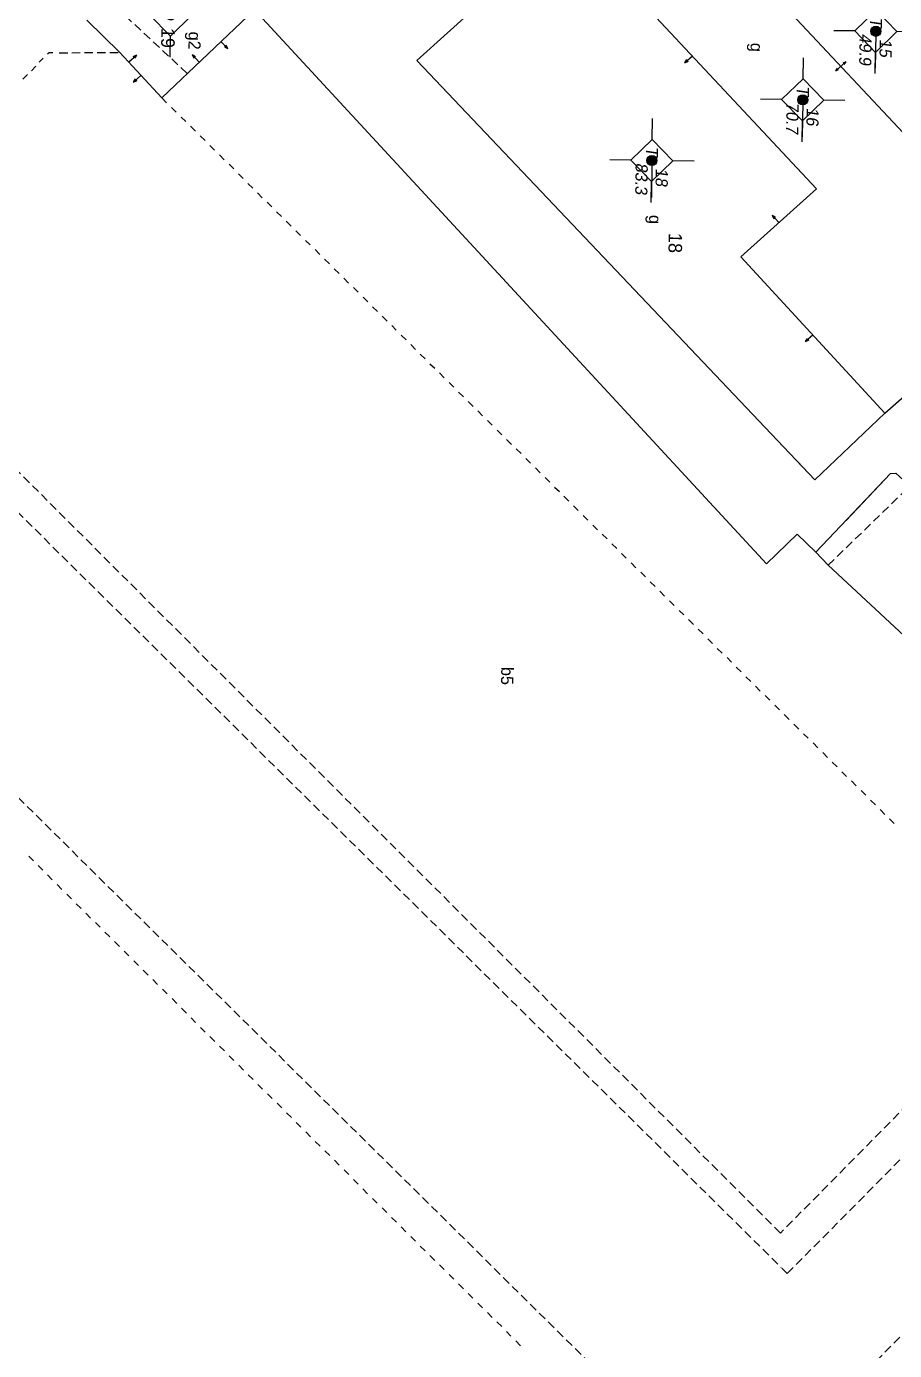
# Model space of a CAD drawing. Extents: x 601689 to 602595, y 1189742 to 1190763.
# Drawn here: x 602206.87 to 602232.62, y 1190156.19 to 1190195.49 of the extents above; entities that cross this region are included whole.
import ezdxf
from ezdxf.enums import TextEntityAlignment as Align

# ---------------------------------------------------------------- set-up
doc = ezdxf.new("R2010")
doc.units = 0
doc.header["$MEASUREMENT"] = 0
doc.linetypes.add('HIDDEN', pattern=[0.375, 0.25, -0.125])
for name, color, linetype in [('10', 250, 'Continuous'), ('11', 7, 'Continuous'), ('13', 7, 'Continuous'), ('14', 7, 'Continuous'), ('15', 7, 'Continuous'), ('16', 7, 'Continuous'), ('22', 7, 'Continuous'), ('25', 7, 'Continuous'), ('53', 7, 'Continuous')]:
    doc.layers.add(name, color=color, linetype=linetype)
doc.layers.get('0').off()
doc.styles.add('TXT', font='vnshx.shx')

# ---------------------------------------------------------------- blocks, each defined once
blk = doc.blocks.new('BDONG')
at = {"color": 7, "linetype": 'Continuous', "lineweight": 0}
for p, q in [((0, 0), (0, -1.508)), ((0, 0), (2.759, 0)), ((0.342, 0), (0.342, -1.508)), ((0.797, 0), (0.797, -1.508)), ((1.274, 0), (1.274, -1.508)), ((1.73, 0), (1.73, -1.508)), ((1.753, 0), (1.753, -1.508)), ((2.072, 0), (2.072, -1.508)), ((2.759, 0), (2.759, -1.508)), ((0, -0.308), (1.73, -0.308)), ((1.753, -0.308), (2.759, -0.308)), ((0, -0.458), (1.73, -0.458)), ((1.753, -0.458), (2.759, -0.458)), ((0, -0.608), (1.73, -0.608)), ((1.753, -0.608), (2.759, -0.608)), ((0, -0.758), (1.73, -0.758)), ((1.753, -0.758), (2.759, -0.758)), ((0, -0.908), (1.73, -0.908)), ((1.753, -0.908), (2.759, -0.908)), ((0, -1.058), (1.73, -1.058)), ((1.753, -1.058), (2.759, -1.058)), ((0, -1.208), (1.73, -1.208)), ((1.753, -1.208), (2.759, -1.208)), ((0, -1.358), (1.73, -1.358)), ((1.753, -1.358), (2.759, -1.358)), ((0, -1.508), (1.73, -1.508)), ((1.753, -1.508), (2.759, -1.508))]:
    blk.add_line(p, q, dxfattribs=at)
at = {"color": 7, "linetype": 'Continuous', "lineweight": 0, "style": 'TXT'}
blk.add_text('B%%182ng c%%184c th%%246a bi%%213n %%174%%233ng ', height=0.049998, rotation=360, dxfattribs=at).set_placement((0.008, 0.046))
for s, height, p in [('(D%%239ng cho ch%%216nh l%%253 bi%%213n %%174%%233ng)', 0.054, (1.743, 0.05)), ('s%%232 TT', 0.05, (0.21, -0.099)), ('s%%232 hi%%214u', 0.049998, (0.639, -0.104)), ('s%%232 hi%%214u th%%246a', 0.049998, (1.135, -0.103)), ('s%%232 hi%%214u th%%246a', 0.049998, (1.612, -0.107)), ('s%%232 TT', 0.05, (1.936, -0.114)), ('s%%232 hi%%214u th%%246a b%%225', 0.049998, (2.559, -0.108)), ('g%%232c c%%241a th%%246a', 0.049998, (1.137, -0.187)), ('Th%%246a b%%225', 0.049998, (1.956, -0.203)), ('(ch%%216 %%174%%184nh s%%232 m%%233t l%%199n)', 0.049998, (2.638, -0.204)), ('Th%%246a th%%170m', 0.049998, (0.227, -0.214)), ('Th%%246a th%%170m', 0.049998, (0.63, -0.213)), ('l%%169n c%%203n', 0.049998, (1.56, -0.224)), ('m%%237i th%%170m', 0.049998, (1.101, -0.282))]:
    blk.add_text(s, height=height, rotation=360, dxfattribs=at).set_placement(p, align=Align.CENTER)
blk = doc.blocks.new('BANG')
at = {"color": 7, "linetype": 'Continuous', "lineweight": 0, "xscale": 9.999585560760034, "yscale": 9.999585560760034, "rotation": 359.9999199552673}
blk.add_blockref('BDONG', (0, 0), dxfattribs=at)
blk = doc.blocks.new('NH3R')
at = {"layer": '16', "color": 7, "linetype": 'Continuous', "lineweight": 0}
for p, q in [((0, 0), (0.297, -0.005)), ((0.297, -0.005), (0.186, 0.031)), ((0.297, -0.005), (0.189, -0.033))]:
    blk.add_line(p, q, dxfattribs=at)
blk = doc.blocks.new('NH3')
at = {"layer": '16', "color": 7, "linetype": 'Continuous', "lineweight": 0}
for p, q in [((-0.199, -0.002), (-0.113, 0.021)), ((0.197, -0.012), (0.107, 0.015)), ((-0.199, -0.002), (0.197, -0.012)), ((-0.199, -0.002), (-0.116, -0.035)), ((0.197, -0.012), (0.104, -0.027))]:
    blk.add_line(p, q, dxfattribs=at)
blk = doc.blocks.new('*M812812812812')
at = {"layer": '13', "color": 3, "linetype": 'Continuous', "lineweight": 0}
blk.add_line((602643.418, 1189898.09), (602644.438, 1189898.09), dxfattribs=at)
at = {"layer": '13', "color": 3, "linetype": 'Continuous', "lineweight": 0, "style": 'TXT', "oblique": 7.6055}
for s, p in [('15', (602643.568, 1189898.39)), ('49.9', (602643.418, 1189897.79))]:
    blk.add_text(s, height=0.36, dxfattribs=at).set_placement(p, align=Align.MIDDLE_LEFT)
blk.add_text('T', height=0.36, dxfattribs=at).set_placement((602643.221, 1189898.09), align=Align.MIDDLE_RIGHT)
blk = doc.blocks.new('*M814814814814')
at = {"layer": '13', "color": 3, "linetype": 'Continuous', "lineweight": 0}
blk.add_line((602645.485, 1189895.952), (602646.505, 1189895.952), dxfattribs=at)
at = {"layer": '13', "color": 3, "linetype": 'Continuous', "lineweight": 0, "style": 'TXT', "oblique": 7.6055}
for s, p in [('16', (602645.635, 1189896.252)), ('70.7', (602645.485, 1189895.652))]:
    blk.add_text(s, height=0.36, dxfattribs=at).set_placement(p, align=Align.MIDDLE_LEFT)
blk.add_text('T', height=0.36, dxfattribs=at).set_placement((602645.288, 1189895.952), align=Align.MIDDLE_RIGHT)
blk = doc.blocks.new('*M817817817817')
at = {"layer": '13', "color": 3, "linetype": 'Continuous', "lineweight": 0}
blk.add_line((602647.35, 1189891.505), (602648.37, 1189891.505), dxfattribs=at)
at = {"layer": '13', "color": 3, "linetype": 'Continuous', "lineweight": 0, "style": 'TXT', "oblique": 7.6055}
for s, p in [('18', (602647.5, 1189891.805)), ('83.3', (602647.35, 1189891.205))]:
    blk.add_text(s, height=0.36, dxfattribs=at).set_placement(p, align=Align.MIDDLE_LEFT)
blk.add_text('T', height=0.36, dxfattribs=at).set_placement((602647.153, 1189891.505), align=Align.MIDDLE_RIGHT)
blk = doc.blocks.new('CENTRD')
at = {"layer": '11', "linetype": 'Continuous', "lineweight": 0}
h = blk.add_hatch(color=2, dxfattribs=at)
edge = h.paths.add_edge_path()
edge.add_arc((0, 0), 0.15, 0, 360)
at = {"layer": '11', "color": 2, "linetype": 'Continuous', "lineweight": 0}
for p, q in [((0, 1.25), (0, 0.625)), ((0, 0.625), (-0.625, 0)), ((0.625, 0), (0, 0.625)), ((-0.625, 0), (-1.25, 0)), ((-0.625, 0), (0, -0.625)), ((0, -0.625), (0.625, 0)), ((1.25, 0), (0.625, 0)), ((0, -0.625), (0, -1.25))]:
    blk.add_line(p, q, dxfattribs=at)
blk.add_circle((0, 0), 0.15, dxfattribs=at)

msp = doc.modelspace()

# ---------------------------------------------------------------- linework, layer by layer
at = {"layer": '10', "color": 7, "linetype": 'Continuous', "lineweight": 0}
msp.add_line((602225.186, 1190200.557), (602236.845, 1190188.086), dxfattribs=at)
for points in [[(602222.947, 1190198.548), (602218.452, 1190194.489), (602230.251, 1190182.036), (602232.328, 1190184.018)], [(602222.947, 1190198.548), (602230.3, 1190190.677), (602228.062, 1190188.657), (602232.328, 1190184.018)], [(602213.632, 1190195.985), (602210.886, 1190193.373), (602209.644, 1190194.72), (602208.667, 1190195.683)], [(602213.632, 1190195.985), (602228.817, 1190179.546), (602229.73, 1190180.424), (602230.282, 1190179.887)], [(602232.328, 1190184.018), (602234.627, 1190186.037), (602236.845, 1190188.086)], [(602230.282, 1190179.887), (602232.504, 1190182.226), (602232.655, 1190182.234), (602233.02, 1190181.899), (602233.08, 1190181.918), (602241.125, 1190174.178)], [(602241.125, 1190174.178), (602240.364, 1190173.388), (602239.674, 1190174.137), (602238.102, 1190172.568), (602230.647, 1190179.501), (602230.282, 1190179.887)]]:
    msp.add_lwpolyline(points, dxfattribs=at)
at = {"layer": '14', "color": 6, "linetype": 'HIDDEN', "lineweight": 0}
for p, q in [((602211.636, 1190194.103), (602209.326, 1190196.255)), ((602207.494, 1190194.679), (602207.544, 1190194.718)), ((602207.544, 1190194.718), (602207.654, 1190194.718)), ((602207.844, 1190194.715), (602209.644, 1190194.72)), ((602207.017, 1190194.176), (602207.149, 1190194.314)), ((602207.25, 1190194.433), (602207.372, 1190194.551)), ((602206.764, 1190193.93), (602206.906, 1190194.068)), ((602210.886, 1190193.373), (602211.024, 1190193.231)), ((602211.172, 1190193.089), (602211.31, 1190192.948)), ((602211.459, 1190192.805), (602211.597, 1190192.673)), ((602211.735, 1190192.531), (602211.883, 1190192.389)), ((602212.021, 1190192.247), (602212.169, 1190192.105)), ((602212.307, 1190191.963), (602212.445, 1190191.822)), ((602212.593, 1190191.68), (602212.731, 1190191.538)), ((602212.88, 1190191.406), (602213.018, 1190191.264)), ((602213.156, 1190191.122), (602213.304, 1190190.979)), ((602213.442, 1190190.837), (602213.589, 1190190.696)), ((602213.727, 1190190.554), (602213.865, 1190190.412)), ((602214.013, 1190190.28), (602214.152, 1190190.138)), ((602214.29, 1190189.996), (602214.438, 1190189.854)), ((602214.576, 1190189.712), (602214.724, 1190189.57)), ((602214.862, 1190189.429), (602215, 1190189.287)), ((602215.148, 1190189.144), (602215.286, 1190189.012)), ((602215.434, 1190188.87), (602215.573, 1190188.728)), ((602215.711, 1190188.586), (602215.859, 1190188.444)), ((602229.235, 1190159.68), (602200.922, 1190187.989)), ((602215.997, 1190188.303), (602216.145, 1190188.161)), ((602216.283, 1190188.019), (602216.421, 1190187.877)), ((602216.569, 1190187.745), (602216.707, 1190187.603)), ((602216.856, 1190187.461), (602216.994, 1190187.318)), ((602217.132, 1190187.177), (602217.28, 1190187.035)), ((602217.418, 1190186.893), (602217.566, 1190186.751)), ((602217.704, 1190186.619), (602217.842, 1190186.477)), ((602217.99, 1190186.335), (602218.129, 1190186.193)), ((602218.277, 1190186.052), (602218.414, 1190185.91)), ((602218.552, 1190185.768), (602218.7, 1190185.626)), ((602218.838, 1190185.484), (602218.986, 1190185.351)), ((602219.124, 1190185.209), (602219.262, 1190185.067)), ((602219.41, 1190184.925), (602219.549, 1190184.784)), ((602219.687, 1190184.642), (602219.835, 1190184.5)), ((602219.973, 1190184.358), (602220.121, 1190184.216)), ((602220.259, 1190184.084), (602220.397, 1190183.942)), ((602220.545, 1190183.8), (602220.683, 1190183.659)), ((602220.832, 1190183.516), (602220.97, 1190183.374)), ((602221.108, 1190183.232), (602221.256, 1190183.09)), ((602221.394, 1190182.958), (602221.542, 1190182.816)), ((602221.68, 1190182.674), (602221.818, 1190182.533)), ((602221.966, 1190182.391), (602222.104, 1190182.249)), ((602222.253, 1190182.107), (602222.391, 1190181.965)), ((602222.529, 1190181.823), (602222.677, 1190181.69)), ((602230.647, 1190179.501), (602233.12, 1190181.898)), ((602222.815, 1190181.548), (602222.963, 1190181.407)), ((602223.101, 1190181.265), (602223.239, 1190181.123)), ((602223.386, 1190180.981), (602223.525, 1190180.839)), ((602223.673, 1190180.697), (602223.811, 1190180.555)), ((602223.949, 1190180.423), (602224.097, 1190180.282)), ((602224.235, 1190180.14), (602224.383, 1190179.997)), ((602224.521, 1190179.855), (602224.659, 1190179.713)), ((602224.807, 1190179.571), (602224.946, 1190179.429)), ((602225.094, 1190179.297), (602225.232, 1190179.155)), ((602225.37, 1190179.014), (602225.518, 1190178.872)), ((602225.656, 1190178.73), (602225.794, 1190178.588)), ((602225.942, 1190178.446), (602226.08, 1190178.304)), ((602226.229, 1190178.161), (602226.367, 1190178.029)), ((602226.505, 1190177.888), (602226.653, 1190177.746)), ((602226.791, 1190177.604), (602226.939, 1190177.462)), ((602227.077, 1190177.32), (602227.215, 1190177.178)), ((602227.363, 1190177.036), (602227.502, 1190176.894)), ((602227.65, 1190176.763), (602227.788, 1190176.621)), ((602227.926, 1190176.479), (602228.074, 1190176.336)), ((602228.211, 1190176.194), (602228.359, 1190176.052)), ((602228.497, 1190175.91), (602228.635, 1190175.768)), ((602228.783, 1190175.637), (602228.922, 1190175.495)), ((602229.07, 1190175.353), (602229.208, 1190175.211)), ((602229.346, 1190175.069), (602229.494, 1190174.927)), ((602229.632, 1190174.785), (602229.78, 1190174.642)), ((602229.918, 1190174.5), (602230.056, 1190174.369)), ((602230.205, 1190174.227), (602230.343, 1190174.085)), ((602230.491, 1190173.943), (602230.629, 1190173.801)), ((602230.767, 1190173.659), (602230.915, 1190173.517)), ((602231.053, 1190173.375), (602231.191, 1190173.234)), ((602231.339, 1190173.102), (602231.477, 1190172.96)), ((602231.626, 1190172.818), (602231.764, 1190172.675)), ((602231.902, 1190172.533), (602232.05, 1190172.391)), ((602232.188, 1190172.249), (602232.336, 1190172.108)), ((602232.474, 1190171.976), (602232.612, 1190171.834)), ((602206.938, 1190170.866), (602207.076, 1190170.734)), ((602207.214, 1190170.592), (602207.362, 1190170.451)), ((602207.5, 1190170.309), (602207.638, 1190170.167)), ((602207.786, 1190170.024), (602207.924, 1190169.882)), ((602208.072, 1190169.74), (602208.21, 1190169.598)), ((602208.349, 1190169.456), (602208.496, 1190169.315)), ((602208.634, 1190169.173), (602208.772, 1190169.031)), ((602208.92, 1190168.899), (602209.058, 1190168.757)), ((602209.196, 1190168.615), (602209.344, 1190168.473)), ((602209.482, 1190168.331), (602209.631, 1190168.189)), ((602209.769, 1190168.047), (602209.907, 1190167.905)), ((602210.055, 1190167.763), (602210.193, 1190167.621)), ((602210.331, 1190167.479), (602210.479, 1190167.337)), ((602236.963, 1190167.514), (602229.235, 1190159.68)), ((602210.617, 1190167.205), (602210.755, 1190167.063)), ((602210.903, 1190166.922), (602211.042, 1190166.78)), ((602211.19, 1190166.638), (602211.328, 1190166.496)), ((602211.466, 1190166.354), (602211.614, 1190166.211)), ((602211.752, 1190166.069), (602211.89, 1190165.927)), ((602212.038, 1190165.786), (602212.176, 1190165.644)), ((602212.315, 1190165.512), (602212.463, 1190165.37)), ((602212.601, 1190165.228), (602212.749, 1190165.086)), ((602212.886, 1190164.944), (602213.024, 1190164.802)), ((602213.172, 1190164.661), (602213.31, 1190164.519)), ((602213.448, 1190164.377), (602213.597, 1190164.234)), ((602213.735, 1190164.092), (602213.873, 1190163.95)), ((602214.021, 1190163.818), (602214.159, 1190163.676)), ((602214.307, 1190163.535), (602214.445, 1190163.393)), ((602214.583, 1190163.251), (602214.731, 1190163.109)), ((602214.869, 1190162.967), (602215.008, 1190162.825)), ((602215.156, 1190162.683), (602215.294, 1190162.541)), ((602215.432, 1190162.399), (602215.58, 1190162.257)), ((602215.718, 1190162.125), (602215.866, 1190161.983)), ((602216.004, 1190161.841), (602216.142, 1190161.699)), ((602216.291, 1190161.557), (602216.429, 1190161.415)), ((602216.567, 1190161.273), (602216.715, 1190161.132)), ((602216.852, 1190160.99), (602216.99, 1190160.848)), ((602217.138, 1190160.706), (602217.276, 1190160.564)), ((602217.424, 1190160.431), (602217.562, 1190160.289)), ((602217.701, 1190160.147), (602217.849, 1190160.006)), ((602217.987, 1190159.864), (602218.125, 1190159.722)), ((602218.273, 1190159.58), (602218.411, 1190159.438)), ((602218.549, 1190159.296), (602218.697, 1190159.154)), ((602218.835, 1190159.012), (602218.984, 1190158.871)), ((602219.122, 1190158.739), (602219.26, 1190158.597)), ((602219.408, 1190158.454), (602219.546, 1190158.312)), ((602219.684, 1190158.17), (602219.832, 1190158.028)), ((602219.97, 1190157.886), (602220.108, 1190157.744)), ((602220.256, 1190157.603), (602220.395, 1190157.461)), ((602220.543, 1190157.319), (602220.681, 1190157.177)), ((602220.819, 1190157.045), (602220.967, 1190156.903)), ((602221.105, 1190156.761), (602221.242, 1190156.619)), ((602221.39, 1190156.477), (602221.528, 1190156.335))]:
    msp.add_line(p, q, dxfattribs=at)
at = {"layer": '22', "color": 7, "linetype": 'HIDDEN', "lineweight": 0}
for p, q in [((602203.425, 1190175.774), (602225.042, 1190154.377)), ((602239.365, 1190163.261), (602209.763, 1190133.305)), ((602229.281, 1190158.639), (602229.438, 1190158.477))]:
    msp.add_line(p, q, dxfattribs=at)
for points in [[(602195.521, 1190191.654), (602196.456, 1190190.541), (602196.731, 1190190.857), (602229.261, 1190158.659)], [(602229.438, 1190158.477), (602237.693, 1190166.824), (602239.744, 1190164.646), (602239.843, 1190164.554)]]:
    msp.add_lwpolyline(points, dxfattribs=at)
at = {"layer": '25', "color": 7, "linetype": 'Continuous', "lineweight": 0}
for p, q in [((602231.185, 1190180.834), (602232.504, 1190182.226)), ((602232.504, 1190182.226), (602232.655, 1190182.234))]:
    msp.add_line(p, q, dxfattribs=at)
msp.add_lwpolyline([(602229.73, 1190182.594), (602230.251, 1190182.036), (602232.328, 1190184.018), (602234.627, 1190186.037), (602236.845, 1190188.086), (602238.94, 1190189.938), (602241.543, 1190192.343)], dxfattribs=at)

# ---------------------------------------------------------------- block references
at = {"color": 7, "linetype": 'Continuous', "lineweight": 0, "rotation": 269.2144660607985}
msp.add_blockref('BANG', (602217.949, 1190215.408), dxfattribs=at)
at = {"layer": '11', "color": 2, "linetype": 'Continuous', "lineweight": 0, "rotation": 269.1680420500809}
for p in [(602211.15, 1190195.835), (602232.064, 1190195.351), (602229.896, 1190193.315), (602225.423, 1190191.515)]:
    msp.add_blockref('CENTRD', p, dxfattribs=at)
at = {"layer": '13', "color": 3, "linetype": 'Continuous', "lineweight": 0, "rotation": 269.1680420500809}
for name in ['*M812812812812', '*M814814814814', '*M817817817817']:
    msp.add_blockref(name, (-578790.27, 1810052.359), dxfattribs=at)
at = {"layer": '16', "color": 7, "linetype": 'Continuous', "lineweight": 0}
for name, p, rotation in [('NH3R', (602212.64, 1190195.05), 313.3275345615327), ('NH3R', (602211.991, 1190194.438), 133.3275345615327), ('NH3R', (602226.624, 1190194.617), 223.054126116926), ('NH3', (602231.02, 1190194.317), 43.0729958339579)]:
    msp.add_blockref(name, p, dxfattribs=dict(at, rotation=rotation))
for p, xscale, yscale, rotation in [((602209.911, 1190194.446), 1.000002115955594, 1.000002115955594, 42.66727655393753), ((602210.266, 1190194.042), 1.000002115955594, 1.000002115955594, 222.6672765539375), ((602229.186, 1190189.672), 1.000001312115906, 1.000001312115906, 132.0630754352222), ((602230.201, 1190186.338), 1.000002142670368, 1.000002142670368, 222.610658724578)]:
    msp.add_blockref('NH3R', p, dxfattribs=dict(at, xscale=xscale, yscale=yscale, rotation=rotation))

# ---------------------------------------------------------------- texts
at = {"layer": '15', "color": 7, "linetype": 'Continuous', "lineweight": 0, "style": 'TXT'}
for s, p in [('g2', (602211.679, 1190195.075)), ('g', (602228.348, 1190194.875)), ('g', (602225.337, 1190189.767)), ('b5', (602220.951, 1190176.219))]:
    msp.add_text(s, height=0.36, rotation=269.2144, dxfattribs=at).set_placement(p, align=Align.CENTER)
at = {"layer": '53', "color": 200, "linetype": 'Continuous', "lineweight": 0, "style": 'TXT'}
for s, p in [('19', (602211.074, 1190195.45)), ('18', (602226.122, 1190189.364))]:
    msp.add_text(s, height=0.4, rotation=269.2144, dxfattribs=at).set_placement(p, align=Align.MIDDLE_LEFT)

doc.saveas('drawing.dxf')
